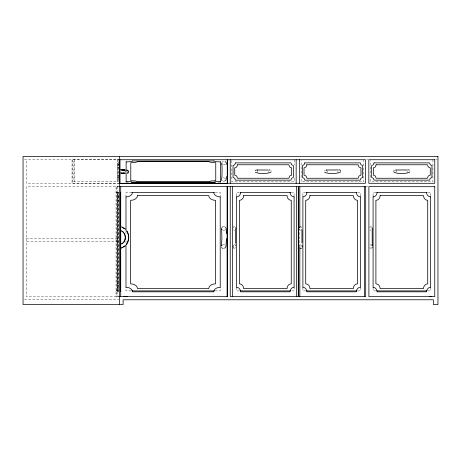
<?xml version="1.0" encoding="UTF-8"?>
<svg xmlns="http://www.w3.org/2000/svg" width="461" height="461" viewBox="0 0 461 461"><rect width="100%" height="100%" fill="white"/><g stroke="black" fill="none" stroke-linecap="round" stroke-linejoin="round"><path stroke-width="0.35" stroke-dasharray="2.31 1.73" d="M118.212 195.395L118.212 288.448M118.154 192.191L118.085 287.122L118.154 291.652L119.042 291.652M124.966 171.256L125.064 172.472M257.774 172.218L257.906 171.025M324.504 171.048L325.489 169.925M327.08 172.218L327.212 171.025M396.379 172.218L396.512 171.025M221.695 162.554L222.772 161.511L223.919 161.281M235.761 247.482L234.557 248.439M299.621 245.609L300.826 244.647M126.003 170.564L125.553 171.256L125.657 172.472M370.033 245.212L371.019 244.647M225.343 229.855L223.13 230.333M225.504 164.249L224.472 164.692L222.738 164.514M233.848 244.906L234.54 244.647M222.49 244.877L224.196 244.716L225.222 245.212M371.03 248.439L371.393 248.375M223.164 226.668L224.899 226.87M223.585 248.439L224.173 248.381M223.176 177.825L225.377 178.286M224.334 181.179L223.153 181.173M120.016 159.581L72.031 159.581L72.031 183.42L118.708 183.42M24.491 159.731L119.428 159.731M366.639 159.731L368.16 159.731M435.789 159.731L437.23 159.731M118.898 162.768L117.832 162.768L117.832 180.234L118.898 180.234M117.832 164.686L118.898 164.686M117.832 165.482L118.898 165.482M117.832 167.867L118.898 167.867M117.832 175.134L118.898 175.134M117.832 177.525L118.898 177.525M117.832 178.321L118.898 178.321M126.856 182.21L128.296 182.21M218.22 182.21L219.655 182.21M119.428 183.299L26.254 183.299L26.254 159.731M119.416 186.492L116.276 186.492L116.276 296.435L119.543 296.435M119.428 186.653L26.254 186.705L26.254 296.596L119.428 296.596M366.334 186.705L368.253 186.705M116.351 192.191L119.013 192.191M116.034 192.352L118.898 192.352M131.731 192.352L125.98 192.352L125.98 195.948M215.183 192.352L220.22 192.352L220.22 195.948M239.484 192.352L236.608 192.352L236.608 195.948M291.214 192.352L294.089 192.352L294.089 195.948M305.764 192.352L302.894 192.352L302.894 195.948M357.5 192.352L360.375 192.352L360.375 195.948M375.957 192.352L373.087 192.352L373.087 195.948M427.693 192.352L430.568 192.352L430.568 195.948M117.832 195.556L118.898 195.556M117.832 196.882L118.898 196.882M117.832 200.333L118.898 200.333M26.254 238.544L117.036 238.544L117.036 241.65L26.254 241.65M117.832 283.832L118.898 283.832M117.832 287.238L118.898 287.284M117.832 288.609L118.898 288.609M116.351 290.735L119.013 290.735M116.034 290.897L118.863 290.897M131.016 290.897L125.98 290.897L125.98 288.021M215.183 290.897L220.22 290.897L220.22 288.021M239.484 290.897L236.608 290.897L236.608 288.021M291.934 290.897L294.089 290.897L294.089 288.021M305.764 290.897L302.894 290.897L302.894 288.021M357.5 290.897L360.375 290.897L360.375 288.021M375.957 290.897L373.087 290.897L373.087 288.021M427.693 290.897L430.568 290.897L430.568 288.021M118.898 291.819L117.832 291.819L117.832 192.352M24.491 299.777L118.708 299.777M370.926 226.61L372.136 227.544M370.949 230.402L369.958 229.855M300.733 226.61L301.949 227.544M300.756 230.402L299.541 229.463M234.447 226.61L235.663 227.544M234.47 230.402L233.485 229.855M407.501 172.46L407.086 171.348M338.195 172.46L337.78 171.348M270.861 170.224L271.281 171.331M268.896 172.46L268.475 171.348M409.691 170.547L409.887 171.331M432.931 159.731L432.931 181.709L370.437 181.709L370.437 160.44M363.631 159.731L363.631 181.709L301.137 181.709L301.137 160.44M299.834 228.362L299.834 246.318M294.325 159.731L294.325 164.692M294.325 178.165L294.325 181.709L231.831 181.709L231.831 160.44M126.164 170.288L126.164 172.374M125.98 231.197L126.003 234.891M125.98 240.544L126.003 243.494M118.425 162.768L118.425 180.234M118.062 159.581L118.062 181.813L73.921 181.813L73.921 159.581M117.987 192.191L117.987 290.735M117.728 192.352L117.728 290.897M117.474 159.581L117.474 181.813M117.451 186.492L117.451 296.435M116.034 186.653L116.034 296.596M74.515 159.581L74.515 181.813M72.619 159.581L72.619 183.42"/><path stroke-width="0.69" d="M120.575 291.652L120.575 192.191M226.472 238.66L225.976 246.577L224.726 248.191M120.557 284.31L120.598 283.671M301.955 230.212L301.949 242.809M235.692 229.895L235.68 243.252M372.165 229.895L372.258 245.413M226.478 176.517L226.069 179.807L224.887 181.006M233.157 246.554L233.335 245.609M302.18 247.021L302.18 246.041M393.763 171.457L394.167 170.34M240.596 192.352C240.63 194.571 238.948 196.853 236.608 196.882M306.882 192.352C306.911 194.571 305.228 196.853 302.894 196.882M377.075 192.352C377.104 194.571 375.421 196.853 373.087 196.882M221.706 178.655C222.271 174.16 222.018 166.784 221.943 163.891M125.254 238.85C125.784 235.876 124.447 232.517 121.71 231.082M221.534 228.005L221.528 228.984M221.545 179.041L221.539 179.94M132.543 192.352C132.301 195.487 128.757 196.882 126.003 196.882M125.167 239.288L123.911 242.06L121.721 243.967M235.675 229.445L235.807 228.005M372.148 229.445L372.281 228.005M372.373 247.021L372.015 247.874M301.92 229.509L301.719 229.855M271.097 172.12C266.683 174.016 259.791 174.097 255.348 172.241M340.385 172.143C336.069 173.97 329.073 174.12 324.653 172.241M409.691 172.143C405.38 173.999 398.408 174.074 393.971 172.264M299.529 227.567L300.37 226.674M126.418 244.313C129.149 240.44 129.27 234.949 126.763 230.938M255.342 170.668L256.183 169.925M126.527 244.474C129.357 240.648 129.489 235.081 126.884 231.099M127.553 172.921L127.818 172.604M132.705 160.958L130.786 161.65L126.164 161.938M222.018 245.177L221.453 245.972L221.902 238.072L221.672 229.348M233.445 227.192L233.756 226.87M369.918 227.192L370.229 226.87M125.173 245.771L121.525 247.937M125.231 245.932L121.445 248.099M268.878 170.236L269.869 169.769M222.133 227.158L222.611 226.858M301.2 248.375L301.534 248.179M121.439 243.978C126.568 241.593 126.556 233.116 121.427 230.742M431.79 296.607L429.617 296.607M127.207 173.157C129.12 174.125 128.763 169.17 126.723 170.19M127.536 296.607L123.928 296.596M408.112 169.821L409.178 169.976M294.072 287.238C291.75 287.318 290.055 289.594 290.044 291.819L240.596 291.819C240.63 289.594 238.948 287.312 236.608 287.284M360.358 287.238C358.03 287.318 356.341 289.594 356.324 291.819L306.882 291.819C306.911 289.594 305.228 287.312 302.894 287.284M430.551 287.238C428.223 287.318 426.534 289.594 426.517 291.819L377.075 291.819C377.104 289.594 375.421 287.312 373.087 287.284M338.357 169.948L326.33 169.988L326.861 170.345M220.22 287.284C217.465 287.284 213.921 288.678 213.679 291.819L132.618 291.819C132.29 288.707 128.775 287.278 126.003 287.238M407.449 169.971L395.636 169.988L396.16 170.345M268.077 170.028L257.025 170M220.375 181.432L215.754 181.715L213.835 182.406L132.774 182.406L130.786 181.715L126.164 181.421M119.266 159.731L365.452 159.731L365.452 183.299L119.428 183.299M132.612 160.958L213.904 160.958M131.172 182.21L215.339 182.21M119.266 183.438L227.25 183.438L227.25 159.731M119.416 186.492L120.724 186.492L120.724 296.435L119.411 296.435M119.105 186.653L298.279 186.653L298.279 296.596L230.229 296.596L230.229 186.705M434.758 186.705L368.892 186.653L368.892 296.596L434.758 296.596L434.758 186.653M131.731 192.352L214.463 192.352M240.204 192.352L290.499 192.352M306.484 192.352L356.779 192.352M376.677 192.352L426.972 192.352M131.731 290.897L214.463 290.897M240.204 290.897L290.499 290.897M306.484 290.897L356.779 290.897M376.677 290.897L426.972 290.897M119.105 296.596L227.406 296.596L227.406 186.705M220.375 161.938L215.754 161.65L213.835 160.958M125.127 170.115L124.193 170.074M124.971 173.296L124.038 173.255M123.07 170.028L125.115 170.092L122.2 169.896M124.055 170.046L122.24 169.988M123.9 173.227L121.203 173.129M122.828 169.988L121.03 169.907M121.652 173.152L124.96 173.273L122.47 173.1M120.874 173.088L121.341 173.111M120.989 169.804L125.087 170.017M120.863 169.827L121.767 169.873M120.834 172.984L121.295 173.008M123.058 173.1L124.931 173.198M220.22 196.882C217.465 196.882 213.921 195.487 213.679 192.352M339.169 169.769L339.872 169.976M430.551 196.882C428.211 196.853 426.529 194.571 426.563 192.352M360.358 196.882C358.018 196.853 356.336 194.571 356.37 192.352M294.072 196.882C291.738 196.853 290.055 194.571 290.084 192.352M300.837 248.439L300.14 248.191M126.954 170.224L127.662 170.674M121.502 226.783L125.15 228.944M222.438 248.179L222.991 248.375M122.009 227.14L125.213 229.105M256.961 169.965L257.555 170.345M225.06 161.523L226.184 162.647L226.46 164.306M370.333 248.191L370.022 247.874M221.77 180.355L222.127 180.718M371.699 244.877L372.211 245.569M235.219 244.877L235.732 245.569M233.86 248.191L233.347 247.505M221.608 247.482L221.972 247.874M225.371 227.175L225.729 227.567M221.81 229.509L222.139 229.855M340.166 170.224L340.581 171.331M301.794 245.177L302.018 245.569M127.899 171.014L128.037 171.406M226.057 228.195L226.466 233.692M221.678 229.399L221.643 229.123M120.598 200.172L120.557 199.532M430.568 196.668L430.568 287.301M373.087 196.668L373.087 287.301M364.565 186.653L364.565 296.596M360.375 196.668L360.375 287.301M302.894 196.668L302.894 287.301M299.834 186.705L299.834 227.642M299.834 246.318L299.834 296.596M299.529 159.731L299.529 183.299M296.371 186.705L296.371 296.596M296.152 159.731L296.152 183.299M294.089 196.668L294.089 287.301M236.608 196.668L236.608 287.301M232.419 186.653L232.419 296.596M230.229 159.731L230.229 183.299M227.406 159.731L227.406 183.299M227.089 186.653L227.089 296.596M220.375 161.667L220.375 182.21M220.22 196.668L220.22 287.301M126.135 161.667L126.164 170.288M126.135 173.002L126.135 182.21M125.98 196.668L126.003 230.586M125.98 244.86L125.98 287.301M120.016 159.581L120.016 183.42M119.428 156.44L119.428 304.56M243.639 195.556C243.667 197.896 241.892 200.305 239.432 200.333L239.432 283.832C241.892 283.867 243.667 286.269 243.639 288.609L287.047 288.609C287.013 286.269 288.788 283.867 291.254 283.832L291.254 200.333C288.788 200.305 287.013 197.896 287.047 195.556L243.639 195.556M309.919 195.556C309.953 197.896 308.178 200.305 305.712 200.333L305.712 283.832C308.178 283.867 309.953 286.269 309.919 288.609L353.328 288.609C353.299 286.269 355.074 283.867 357.534 283.832L357.534 200.333C355.074 200.305 353.299 197.896 353.328 195.556L309.919 195.556M380.112 195.556C380.146 197.896 378.372 200.305 375.905 200.333L375.905 283.832C378.372 283.867 380.146 286.269 380.112 288.609L423.521 288.609C423.492 286.269 425.267 283.867 427.727 283.832L427.727 200.333C425.267 200.305 423.492 197.896 423.521 195.556L380.112 195.556M235.421 162.877L234.724 164.773L233.036 165.562L233.036 177.468L234.724 178.257L235.421 180.153L290.96 180.153L291.657 178.257L293.346 177.468L293.346 165.562L291.657 164.773L290.96 162.877L235.421 162.877M237.524 164.773L236.706 167.003L234.724 167.925L234.724 175.105L236.706 176.027L237.524 178.257L288.851 178.257L289.675 176.027L291.657 175.105L291.657 167.919L289.641 166.963L288.857 164.773L237.524 164.773M304.727 162.877L304.024 164.773L302.335 165.562L302.335 177.468L304.024 178.257L304.727 180.153L360.26 180.153L360.963 178.257L362.651 177.468L362.651 165.562L360.963 164.773L360.26 162.877L304.727 162.877M306.83 164.773L306.006 167.003L304.024 167.925L304.024 175.105L306.006 176.027L306.83 178.257L358.157 178.257L358.975 176.027L360.963 175.105L360.963 167.919L358.94 166.963L358.162 164.773L306.83 164.773M374.027 162.877L373.329 164.773L371.641 165.562L371.641 177.468L373.329 178.257L374.027 180.153L429.566 180.153L430.263 178.257L431.951 177.468L431.951 165.562L430.263 164.773L429.566 162.877L374.027 162.877M376.13 164.773L375.312 167.003L373.329 167.925L373.329 175.105L375.312 176.027L376.13 178.257L427.462 178.257L428.281 176.027L430.263 175.105L430.263 167.919L428.246 166.963L427.468 164.773L376.13 164.773M221.574 245.413L221.511 245.892L221.58 245.436M137.528 195.556C137.269 198.864 133.529 200.333 130.63 200.333L130.63 283.832C133.529 283.832 137.269 285.307 137.528 288.609L208.695 288.609C208.954 285.307 212.688 283.832 215.592 283.832L215.592 200.333C212.688 200.333 208.954 198.864 208.695 195.556L137.528 195.556M137.683 161.65L135.667 162.376L130.786 162.681L130.786 180.689L135.667 180.989L137.683 181.715L208.856 181.715L210.873 180.989L215.754 180.689L215.754 162.681L210.873 162.376L208.856 161.65L137.683 161.65M437.95 156.44L23.05 156.44L23.05 304.56L123.104 304.56L123.104 299.777L433.403 299.777L433.403 304.56L437.95 304.56L437.95 156.44M434.758 159.731L368.835 159.731L368.835 183.299L434.758 183.299L434.758 159.731M365.694 186.705L298.699 186.653L298.699 296.596L365.694 296.596L365.694 186.705M221.81 163.695L221.868 164.001L221.81 163.695"/></g></svg>
